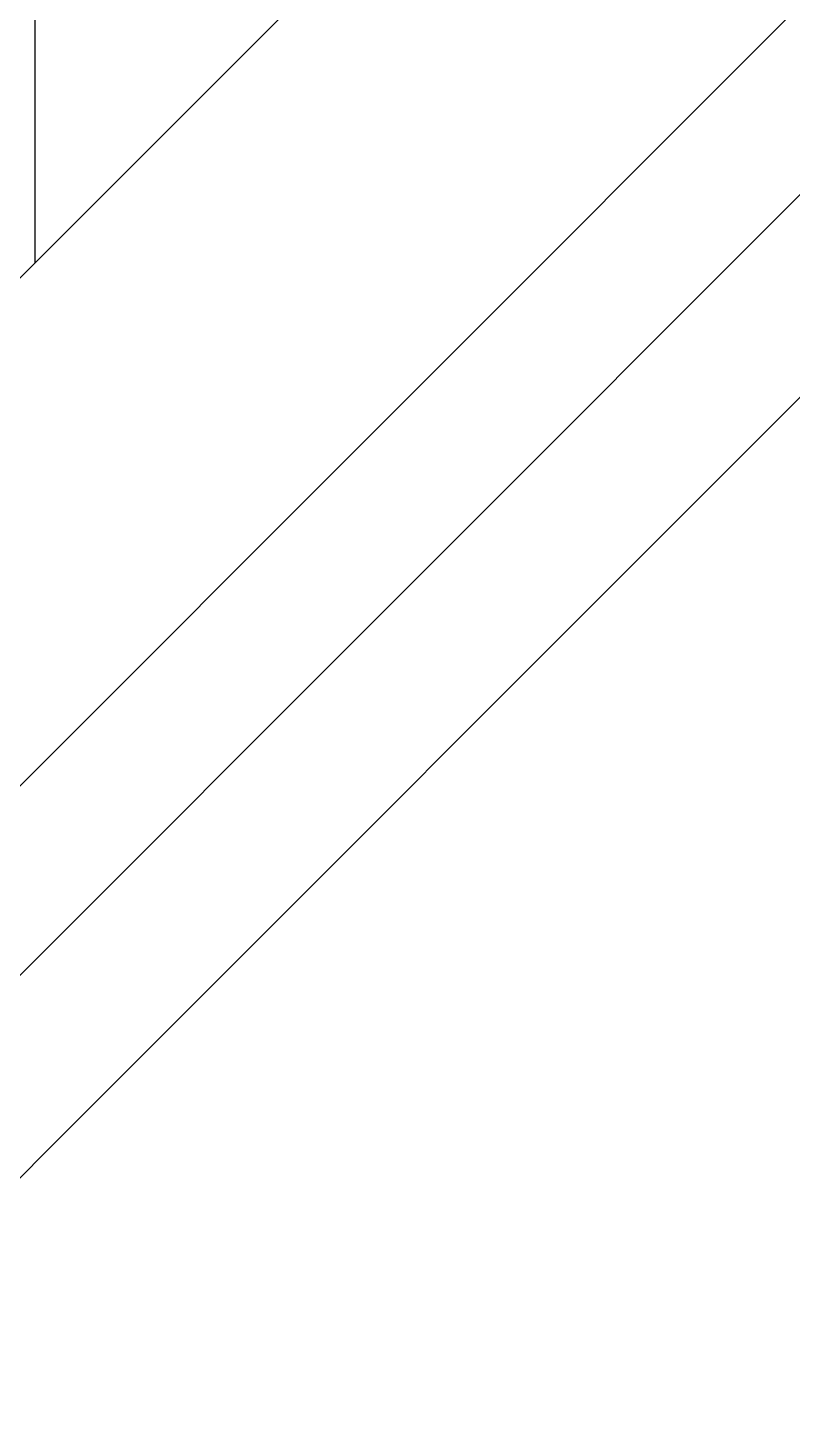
# Model space of a CAD drawing. Header units: inches. Extents: x -60 to 5673, y -29 to 4299.
# Drawn here: x 590 to 1135, y 1755 to 2747 of the extents above; entities that cross this region are included whole.
import ezdxf

# ---------------------------------------------------------------- set-up
doc = ezdxf.new("R2010")
doc.units = ezdxf.units.IN
doc.header["$LTSCALE"] = 96
doc.header["$MEASUREMENT"] = 0
doc.layers.add('A-ROOF-LEVL-THIN', color=1, linetype='Continuous')
doc.layers.add('A-WALL-FULL', color=6, linetype='Continuous')

msp = doc.modelspace()

# ---------------------------------------------------------------- linework, layer by layer
at = {"layer": 'A-ROOF-LEVL-THIN'}
for p, q in [((1108.67, 3093.08), (595.58, 2579.99)), ((174.8, 1797.78), (1216.58, 2839.56)), ((1251.96, 2740.22), (309.52, 1797.78))]:
    msp.add_line(p, q, dxfattribs=at)
msp.add_lwpolyline([(2359.86, 2638.26), (1294.21, 2638.22), (453.77, 1797.78), (130.55, 1797.78), (-3.11, 1664.12), (132.47, 1528.54), (468.39, 1528.54), (1556.78, 440.15), (1556.78, 104.46), (1690.42, -29.18), (1824.07, 104.46), (1824.07, 290.15), (1914.26, 380.34), (1914.26, 1653.34), (2121.76, 1860.84), (2563.28, 1860.84), (2563.28, 336.84), (2558.28, 336.84), (2558.28, 312.84), (2795.53, 312.84), (2795.53, 231.84), (3167.28, 231.84)], dxfattribs=at)
at = {"layer": 'A-WALL-FULL'}
for p, q in [((595.58, 2579.99), (595.58, 2800.61)), ((382.58, 2366.99), (595.58, 2579.99))]:
    msp.add_line(p, q, dxfattribs=at)

doc.saveas('drawing.dxf')
